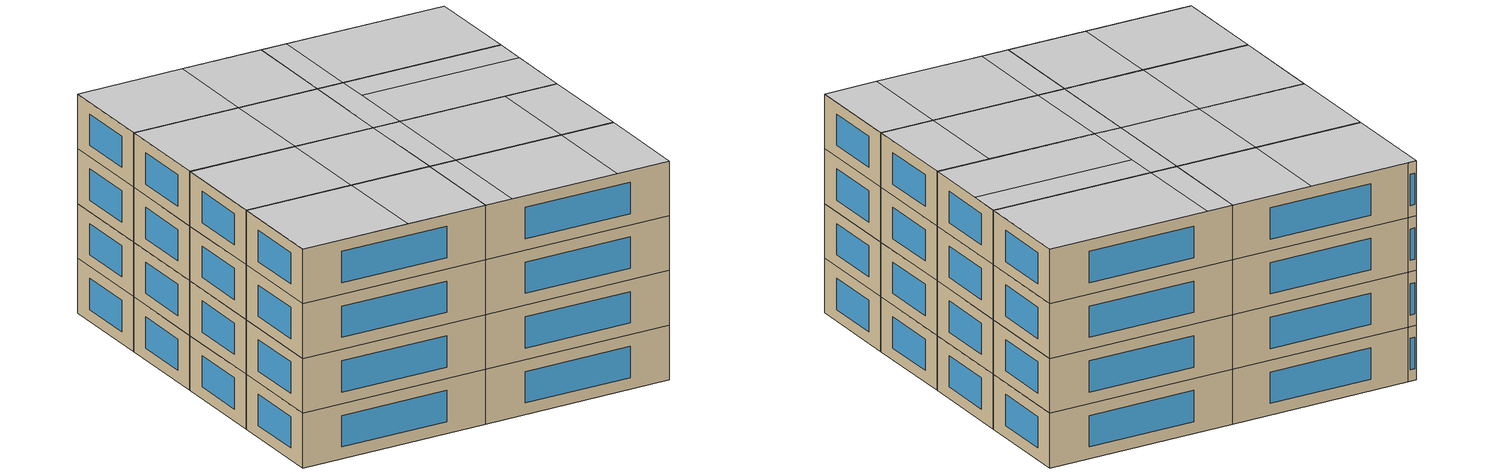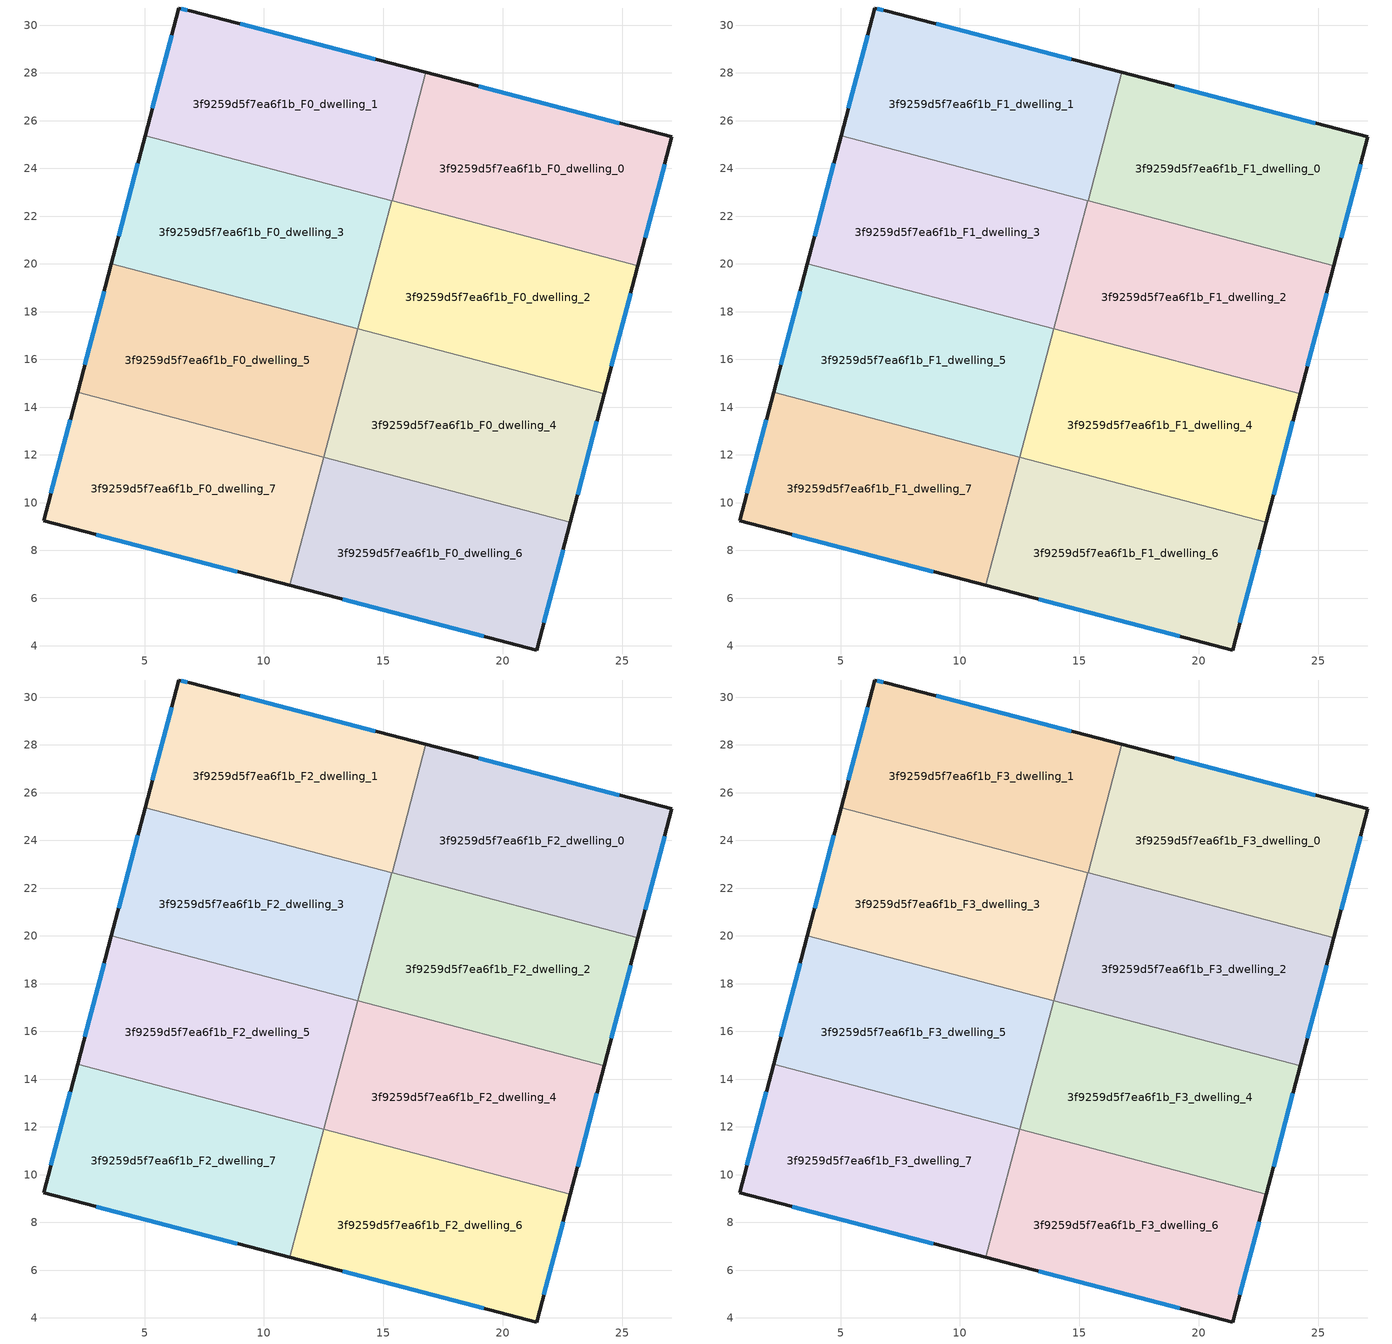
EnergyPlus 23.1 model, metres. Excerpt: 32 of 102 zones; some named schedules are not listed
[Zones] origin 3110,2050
3f9259d5f7ea6f1b_F0_dwelling_0
 floor ground (EU_floor_Construction): 27.09,25.33 25.67,19.93 15.36,22.65 16.78,28.02 z0
 wall outside (EU_wall_Construction): 25.67,19.93 27.09,25.33 16.78,28.02 z0:3
 wall to 3f9259d5f7ea6f1b_F0_dwelling_1 (EU_wall_Construction): 16.78,28.02 15.36,22.65 z0:3
 wall to 3f9259d5f7ea6f1b_F0_dwelling_2 (EU_wall_Construction): 15.36,22.65 25.67,19.93 z0:3
 window (EU_Window_Construction): 24.88,25.9 18.99,27.44 / 25.97,21.09 26.78,24.17 z0.64:2.36
3f9259d5f7ea6f1b_F0_dwelling_1
 floor ground (EU_floor_Construction): 16.78,28.02 15.36,22.65 5.02,25.37 6.43,30.72 6.89,30.61 z0
 wall outside (EU_wall_Construction): 16.78,28.02 6.89,30.61 6.43,30.72 5.02,25.37 z0:3
 wall to 3f9259d5f7ea6f1b_F0_dwelling_3 (EU_wall_Construction): 5.02,25.37 15.35,22.65 z0:3
 wall to 3f9259d5f7ea6f1b_F0_dwelling_2 (EU_wall_Construction): 15.35,22.65 15.36,22.65 z0:3
 window (EU_Window_Construction): 6.79,30.63 6.53,30.7 / 14.66,28.58 9.01,30.05 / 6.13,29.58 5.33,26.52 z0.64:2.36
3f9259d5f7ea6f1b_F0_dwelling_2
 floor ground (EU_floor_Construction): 25.67,19.93 24.25,14.56 13.93,17.28 15.34,22.65 z0
 wall outside (EU_wall_Construction): 24.25,14.56 25.67,19.93 z0:3
 wall to 3f9259d5f7ea6f1b_F0_dwelling_4 (EU_wall_Construction): 13.93,17.28 24.25,14.56 z0:3
 wall to 3f9259d5f7ea6f1b_F0_dwelling_3 (EU_wall_Construction): 15.34,22.65 13.93,17.28 z0:3
 window (EU_Window_Construction): 24.55,15.71 25.36,18.78 z0.64:2.36
3f9259d5f7ea6f1b_F0_dwelling_3
 floor ground (EU_floor_Construction): 15.34,22.65 13.93,17.28 3.61,20 5.02,25.37 z0
 wall outside (EU_wall_Construction): 5.02,25.37 3.61,20 z0:3
 wall to 3f9259d5f7ea6f1b_F0_dwelling_5 (EU_wall_Construction): 3.61,20 13.93,17.28 z0:3
 window (EU_Window_Construction): 4.72,24.22 3.91,21.15 z0.64:2.36
3f9259d5f7ea6f1b_F0_dwelling_4
 floor ground (EU_floor_Construction): 24.25,14.56 22.83,9.19 12.51,11.91 13.93,17.28 z0
 wall outside (EU_wall_Construction): 22.83,9.19 24.25,14.56 z0:3
 wall to 3f9259d5f7ea6f1b_F0_dwelling_5 (EU_wall_Construction): 13.93,17.28 12.51,11.91 z0:3
 wall to 3f9259d5f7ea6f1b_F0_dwelling_6 (EU_wall_Construction): 12.51,11.91 22.83,9.19 z0:3
 window (EU_Window_Construction): 23.14,10.34 23.95,13.41 z0.64:2.36
3f9259d5f7ea6f1b_F0_dwelling_5
 floor ground (EU_floor_Construction): 13.93,17.28 12.51,11.91 2.19,14.63 3.61,20 z0
 wall outside (EU_wall_Construction): 3.61,20 2.19,14.63 z0:3
 wall to 3f9259d5f7ea6f1b_F0_dwelling_7 (EU_wall_Construction): 2.19,14.63 12.5,11.91 z0:3
 wall to 3f9259d5f7ea6f1b_F0_dwelling_6 (EU_wall_Construction): 12.5,11.91 12.51,11.91 z0:3
 window (EU_Window_Construction): 3.3,18.85 2.49,15.78 z0.64:2.36
3f9259d5f7ea6f1b_F0_dwelling_6
 floor ground (EU_floor_Construction): 22.83,9.19 21.42,3.83 11.08,6.54 12.5,11.91 z0
 wall outside (EU_wall_Construction): 11.08,6.54 21.42,3.83 22.83,9.19 z0:3
 wall to 3f9259d5f7ea6f1b_F0_dwelling_7 (EU_wall_Construction): 12.5,11.91 11.08,6.54 z0:3
 window (EU_Window_Construction): 13.3,5.96 19.21,4.41 / 21.73,4.98 22.53,8.04 z0.64:2.36
3f9259d5f7ea6f1b_F0_dwelling_7
 floor ground (EU_floor_Construction): 12.5,11.91 11.08,6.54 0.77,9.24 2.19,14.63 z0
 wall outside (EU_wall_Construction): 2.19,14.63 0.77,9.24 11.08,6.54 z0:3
 window (EU_Window_Construction): 2.98,8.66 8.87,7.12 / 1.89,13.47 1.07,10.39 z0.64:2.36
3f9259d5f7ea6f1b_F1_dwelling_0
 floor to 3f9259d5f7ea6f1b_F0_dwelling_0 (EU_floor_Construction): 27.09,25.33 25.67,19.93 15.36,22.65 16.78,28.02 z3
 wall outside (EU_wall_Construction): 25.67,19.93 27.09,25.33 16.78,28.02 z3:6
 wall to 3f9259d5f7ea6f1b_F1_dwelling_1 (EU_wall_Construction): 16.78,28.02 15.36,22.65 z3:6
 wall to 3f9259d5f7ea6f1b_F1_dwelling_2 (EU_wall_Construction): 15.36,22.65 25.67,19.93 z3:6
 window (EU_Window_Construction): 24.88,25.9 18.99,27.44 / 25.97,21.09 26.78,24.17 z3.64:5.36
3f9259d5f7ea6f1b_F1_dwelling_1
 floor to 3f9259d5f7ea6f1b_F0_dwelling_1 (EU_floor_Construction): 16.78,28.02 15.36,22.65 5.02,25.37 6.43,30.72 6.89,30.61 z3
 wall outside (EU_wall_Construction): 16.78,28.02 6.89,30.61 6.43,30.72 5.02,25.37 z3:6
 wall to 3f9259d5f7ea6f1b_F1_dwelling_3 (EU_wall_Construction): 5.02,25.37 15.35,22.65 z3:6
 wall to 3f9259d5f7ea6f1b_F1_dwelling_2 (EU_wall_Construction): 15.35,22.65 15.36,22.65 z3:6
 window (EU_Window_Construction): 6.79,30.63 6.53,30.7 / 14.66,28.58 9.01,30.05 / 6.13,29.58 5.33,26.52 z3.64:5.36
3f9259d5f7ea6f1b_F1_dwelling_2
 floor to 3f9259d5f7ea6f1b_F0_dwelling_2 (EU_floor_Construction): 25.67,19.93 24.25,14.56 13.93,17.28 15.34,22.65 z3
 wall outside (EU_wall_Construction): 24.25,14.56 25.67,19.93 z3:6
 wall to 3f9259d5f7ea6f1b_F1_dwelling_4 (EU_wall_Construction): 13.93,17.28 24.25,14.56 z3:6
 wall to 3f9259d5f7ea6f1b_F1_dwelling_3 (EU_wall_Construction): 15.34,22.65 13.93,17.28 z3:6
 window (EU_Window_Construction): 24.55,15.71 25.36,18.78 z3.64:5.36
3f9259d5f7ea6f1b_F1_dwelling_3
 floor to 3f9259d5f7ea6f1b_F0_dwelling_3 (EU_floor_Construction): 15.34,22.65 13.93,17.28 3.61,20 5.02,25.37 z3
 wall outside (EU_wall_Construction): 5.02,25.37 3.61,20 z3:6
 wall to 3f9259d5f7ea6f1b_F1_dwelling_5 (EU_wall_Construction): 3.61,20 13.93,17.28 z3:6
 window (EU_Window_Construction): 4.72,24.22 3.91,21.15 z3.64:5.36
3f9259d5f7ea6f1b_F1_dwelling_4
 floor to 3f9259d5f7ea6f1b_F0_dwelling_4 (EU_floor_Construction): 24.25,14.56 22.83,9.19 12.51,11.91 13.93,17.28 z3
 wall outside (EU_wall_Construction): 22.83,9.19 24.25,14.56 z3:6
 wall to 3f9259d5f7ea6f1b_F1_dwelling_5 (EU_wall_Construction): 13.93,17.28 12.51,11.91 z3:6
 wall to 3f9259d5f7ea6f1b_F1_dwelling_6 (EU_wall_Construction): 12.51,11.91 22.83,9.19 z3:6
 window (EU_Window_Construction): 23.14,10.34 23.95,13.41 z3.64:5.36
3f9259d5f7ea6f1b_F1_dwelling_5
 floor to 3f9259d5f7ea6f1b_F0_dwelling_5 (EU_floor_Construction): 13.93,17.28 12.51,11.91 2.19,14.63 3.61,20 z3
 wall outside (EU_wall_Construction): 3.61,20 2.19,14.63 z3:6
 wall to 3f9259d5f7ea6f1b_F1_dwelling_7 (EU_wall_Construction): 2.19,14.63 12.5,11.91 z3:6
 wall to 3f9259d5f7ea6f1b_F1_dwelling_6 (EU_wall_Construction): 12.5,11.91 12.51,11.91 z3:6
 window (EU_Window_Construction): 3.3,18.85 2.49,15.78 z3.64:5.36
3f9259d5f7ea6f1b_F1_dwelling_6
 floor to 3f9259d5f7ea6f1b_F0_dwelling_6 (EU_floor_Construction): 22.83,9.19 21.42,3.83 11.08,6.54 12.5,11.91 z3
 wall outside (EU_wall_Construction): 11.08,6.54 21.42,3.83 22.83,9.19 z3:6
 wall to 3f9259d5f7ea6f1b_F1_dwelling_7 (EU_wall_Construction): 12.5,11.91 11.08,6.54 z3:6
 window (EU_Window_Construction): 13.3,5.96 19.21,4.41 / 21.73,4.98 22.53,8.04 z3.64:5.36
3f9259d5f7ea6f1b_F1_dwelling_7
 floor to 3f9259d5f7ea6f1b_F0_dwelling_7 (EU_floor_Construction): 12.5,11.91 11.08,6.54 0.77,9.24 2.19,14.63 z3
 wall outside (EU_wall_Construction): 2.19,14.63 0.77,9.24 11.08,6.54 z3:6
 window (EU_Window_Construction): 2.98,8.66 8.87,7.12 / 1.89,13.47 1.07,10.39 z3.64:5.36
3f9259d5f7ea6f1b_F2_dwelling_0
 floor to 3f9259d5f7ea6f1b_F1_dwelling_0 (EU_floor_Construction): 27.09,25.33 25.67,19.93 15.36,22.65 16.78,28.02 z6
 wall outside (EU_wall_Construction): 25.67,19.93 27.09,25.33 16.78,28.02 z6:9
 wall to 3f9259d5f7ea6f1b_F2_dwelling_1 (EU_wall_Construction): 16.78,28.02 15.36,22.65 z6:9
 wall to 3f9259d5f7ea6f1b_F2_dwelling_2 (EU_wall_Construction): 15.36,22.65 25.67,19.93 z6:9
 window (EU_Window_Construction): 24.88,25.9 18.99,27.44 / 25.97,21.09 26.78,24.17 z6.64:8.36
3f9259d5f7ea6f1b_F2_dwelling_1
 floor to 3f9259d5f7ea6f1b_F1_dwelling_1 (EU_floor_Construction): 16.78,28.02 15.36,22.65 5.02,25.37 6.43,30.72 6.89,30.61 z6
 wall outside (EU_wall_Construction): 16.78,28.02 6.89,30.61 6.43,30.72 5.02,25.37 z6:9
 wall to 3f9259d5f7ea6f1b_F2_dwelling_3 (EU_wall_Construction): 5.02,25.37 15.35,22.65 z6:9
 wall to 3f9259d5f7ea6f1b_F2_dwelling_2 (EU_wall_Construction): 15.35,22.65 15.36,22.65 z6:9
 window (EU_Window_Construction): 6.79,30.63 6.53,30.7 / 14.66,28.58 9.01,30.05 / 6.13,29.58 5.33,26.52 z6.64:8.36
3f9259d5f7ea6f1b_F2_dwelling_2
 floor to 3f9259d5f7ea6f1b_F1_dwelling_2 (EU_floor_Construction): 25.67,19.93 24.25,14.56 13.93,17.28 15.34,22.65 z6
 wall outside (EU_wall_Construction): 24.25,14.56 25.67,19.93 z6:9
 wall to 3f9259d5f7ea6f1b_F2_dwelling_4 (EU_wall_Construction): 13.93,17.28 24.25,14.56 z6:9
 wall to 3f9259d5f7ea6f1b_F2_dwelling_3 (EU_wall_Construction): 15.34,22.65 13.93,17.28 z6:9
 window (EU_Window_Construction): 24.55,15.71 25.36,18.78 z6.64:8.36
3f9259d5f7ea6f1b_F2_dwelling_3
 floor to 3f9259d5f7ea6f1b_F1_dwelling_3 (EU_floor_Construction): 15.34,22.65 13.93,17.28 3.61,20 5.02,25.37 z6
 wall outside (EU_wall_Construction): 5.02,25.37 3.61,20 z6:9
 wall to 3f9259d5f7ea6f1b_F2_dwelling_5 (EU_wall_Construction): 3.61,20 13.93,17.28 z6:9
 window (EU_Window_Construction): 4.72,24.22 3.91,21.15 z6.64:8.36
3f9259d5f7ea6f1b_F2_dwelling_4
 floor to 3f9259d5f7ea6f1b_F1_dwelling_4 (EU_floor_Construction): 24.25,14.56 22.83,9.19 12.51,11.91 13.93,17.28 z6
 wall outside (EU_wall_Construction): 22.83,9.19 24.25,14.56 z6:9
 wall to 3f9259d5f7ea6f1b_F2_dwelling_5 (EU_wall_Construction): 13.93,17.28 12.51,11.91 z6:9
 wall to 3f9259d5f7ea6f1b_F2_dwelling_6 (EU_wall_Construction): 12.51,11.91 22.83,9.19 z6:9
 window (EU_Window_Construction): 23.14,10.34 23.95,13.41 z6.64:8.36
3f9259d5f7ea6f1b_F2_dwelling_5
 floor to 3f9259d5f7ea6f1b_F1_dwelling_5 (EU_floor_Construction): 13.93,17.28 12.51,11.91 2.19,14.63 3.61,20 z6
 wall outside (EU_wall_Construction): 3.61,20 2.19,14.63 z6:9
 wall to 3f9259d5f7ea6f1b_F2_dwelling_7 (EU_wall_Construction): 2.19,14.63 12.5,11.91 z6:9
 wall to 3f9259d5f7ea6f1b_F2_dwelling_6 (EU_wall_Construction): 12.5,11.91 12.51,11.91 z6:9
 window (EU_Window_Construction): 3.3,18.85 2.49,15.78 z6.64:8.36
3f9259d5f7ea6f1b_F2_dwelling_6
 floor to 3f9259d5f7ea6f1b_F1_dwelling_6 (EU_floor_Construction): 22.83,9.19 21.42,3.83 11.08,6.54 12.5,11.91 z6
 wall outside (EU_wall_Construction): 11.08,6.54 21.42,3.83 22.83,9.19 z6:9
 wall to 3f9259d5f7ea6f1b_F2_dwelling_7 (EU_wall_Construction): 12.5,11.91 11.08,6.54 z6:9
 window (EU_Window_Construction): 13.3,5.96 19.21,4.41 / 21.73,4.98 22.53,8.04 z6.64:8.36
3f9259d5f7ea6f1b_F2_dwelling_7
 floor to 3f9259d5f7ea6f1b_F1_dwelling_7 (EU_floor_Construction): 12.5,11.91 11.08,6.54 0.77,9.24 2.19,14.63 z6
 wall outside (EU_wall_Construction): 2.19,14.63 0.77,9.24 11.08,6.54 z6:9
 window (EU_Window_Construction): 2.98,8.66 8.87,7.12 / 1.89,13.47 1.07,10.39 z6.64:8.36
3f9259d5f7ea6f1b_F3_dwelling_0
 floor to 3f9259d5f7ea6f1b_F2_dwelling_0 (EU_floor_Construction): 27.09,25.33 25.67,19.93 15.36,22.65 16.78,28.02 z9
 wall outside (EU_wall_Construction): 25.67,19.93 27.09,25.33 16.78,28.02 z9:12
 wall to 3f9259d5f7ea6f1b_F3_dwelling_1 (EU_wall_Construction): 16.78,28.02 15.36,22.65 z9:12
 wall to 3f9259d5f7ea6f1b_F3_dwelling_2 (EU_wall_Construction): 15.36,22.65 25.67,19.93 z9:12
 window (EU_Window_Construction): 24.88,25.9 18.99,27.44 / 25.97,21.09 26.78,24.17 z9.64:11.36
 ceiling to 3f9259d5f7ea6f1b_F4_dwelling_4 (EU_floor_Construction): 25.67,19.93 27.09,25.33 18.24,27.64 16.82,22.26 z12
 ceiling to 3f9259d5f7ea6f1b_F4_dwelling_2 (EU_floor_Construction): 16.82,22.26 18.24,27.64 16.78,28.02 15.36,22.65 z12
3f9259d5f7ea6f1b_F3_dwelling_1
 floor to 3f9259d5f7ea6f1b_F2_dwelling_1 (EU_floor_Construction): 16.78,28.02 15.36,22.65 5.02,25.37 6.43,30.72 6.89,30.61 z9
 wall outside (EU_wall_Construction): 16.78,28.02 6.89,30.61 6.43,30.72 5.02,25.37 z9:12
 wall to 3f9259d5f7ea6f1b_F3_dwelling_3 (EU_wall_Construction): 5.02,25.37 15.35,22.65 z9:12
 wall to 3f9259d5f7ea6f1b_F3_dwelling_2 (EU_wall_Construction): 15.35,22.65 15.36,22.65 z9:12
 window (EU_Window_Construction): 6.79,30.63 6.53,30.7 / 14.66,28.58 9.01,30.05 / 6.13,29.58 5.33,26.52 z9.64:11.36
 ceiling to 3f9259d5f7ea6f1b_F4_dwelling_0 (EU_floor_Construction): 10.92,23.82 12.34,29.18 6.89,30.61 6.43,30.72 5.02,25.37 z12
 ceiling adiabatic (EU_roof_Construction): 15.36,22.65 16.78,28.02 12.34,29.18 10.92,23.82 z12
3f9259d5f7ea6f1b_F3_dwelling_2
 floor to 3f9259d5f7ea6f1b_F2_dwelling_2 (EU_floor_Construction): 25.67,19.93 24.25,14.56 13.93,17.28 15.34,22.65 z9
 wall outside (EU_wall_Construction): 24.25,14.56 25.67,19.93 z9:12
 wall to 3f9259d5f7ea6f1b_F3_dwelling_4 (EU_wall_Construction): 13.93,17.28 24.25,14.56 z9:12
 wall to 3f9259d5f7ea6f1b_F3_dwelling_3 (EU_wall_Construction): 15.34,22.65 13.93,17.28 z9:12
 window (EU_Window_Construction): 24.55,15.71 25.36,18.78 z9.64:11.36
 ceiling to 3f9259d5f7ea6f1b_F4_dwelling_6 (EU_floor_Construction): 24.25,14.56 25.2,18.15 16.35,20.48 15.41,16.9 21.3,15.34 z12
 ceiling to 3f9259d5f7ea6f1b_F4_dwelling_4 (EU_floor_Construction): 25.2,18.15 25.67,19.93 16.82,22.26 16.35,20.48 z12
 ceiling to 3f9259d5f7ea6f1b_F4_dwelling_5 (EU_floor_Construction): 21.3,15.34 18.39,16.11 15.4,16.89 z12
 ceiling to 3f9259d5f7ea6f1b_F4_dwelling_2 (EU_floor_Construction): 15.4,16.89 16.82,22.26 15.34,22.65 13.93,17.28 z12
3f9259d5f7ea6f1b_F3_dwelling_3
 floor to 3f9259d5f7ea6f1b_F2_dwelling_3 (EU_floor_Construction): 15.34,22.65 13.93,17.28 3.61,20 5.02,25.37 z9
 wall outside (EU_wall_Construction): 5.02,25.37 3.61,20 z9:12
 wall to 3f9259d5f7ea6f1b_F3_dwelling_5 (EU_wall_Construction): 3.61,20 13.93,17.28 z9:12
 window (EU_Window_Construction): 4.72,24.22 3.91,21.15 z9.64:11.36
 ceiling to 3f9259d5f7ea6f1b_F4_dwelling_0 (EU_floor_Construction): 9.51,18.45 10.92,23.82 5.02,25.37 3.61,20 z12
 ceiling to 3f9259d5f7ea6f1b_F4_dwelling_2 (EU_floor_Construction): 13.93,17.28 15.34,22.65 10.92,23.82 9.51,18.45 z12
3f9259d5f7ea6f1b_F3_dwelling_4
 floor to 3f9259d5f7ea6f1b_F2_dwelling_4 (EU_floor_Construction): 24.25,14.56 22.83,9.19 12.51,11.91 13.93,17.28 z9
 wall outside (EU_wall_Construction): 22.83,9.19 24.25,14.56 z9:12
 wall to 3f9259d5f7ea6f1b_F3_dwelling_5 (EU_wall_Construction): 13.93,17.28 12.51,11.91 z9:12
 wall to 3f9259d5f7ea6f1b_F3_dwelling_6 (EU_wall_Construction): 12.51,11.91 22.83,9.19 z9:12
 window (EU_Window_Construction): 23.14,10.34 23.95,13.41 z9.64:11.36
 ceiling to 3f9259d5f7ea6f1b_F4_dwelling_5 (EU_floor_Construction): 19.89,9.96 21.3,15.34 15.4,16.89 13.99,11.52 z12
 ceiling adiabatic (EU_roof_Construction): 22.83,9.19 24.25,14.56 21.3,15.34 19.89,9.96 z12
 ceiling to 3f9259d5f7ea6f1b_F4_dwelling_3 (EU_floor_Construction): 13.99,11.52 15.4,16.89 13.93,17.28 12.51,11.91 z12
3f9259d5f7ea6f1b_F3_dwelling_5
 floor to 3f9259d5f7ea6f1b_F2_dwelling_5 (EU_floor_Construction): 13.93,17.28 12.51,11.91 2.19,14.63 3.61,20 z9
 wall outside (EU_wall_Construction): 3.61,20 2.19,14.63 z9:12
 wall to 3f9259d5f7ea6f1b_F3_dwelling_7 (EU_wall_Construction): 2.19,14.63 12.5,11.91 z9:12
 wall to 3f9259d5f7ea6f1b_F3_dwelling_6 (EU_wall_Construction): 12.5,11.91 12.51,11.91 z9:12
 window (EU_Window_Construction): 3.3,18.85 2.49,15.78 z9.64:11.36
 ceiling to 3f9259d5f7ea6f1b_F4_dwelling_3 (EU_floor_Construction): 12.51,11.91 13.93,17.28 9.51,18.44 8.09,13.07 z12
 ceiling to 3f9259d5f7ea6f1b_F4_dwelling_0 (EU_floor_Construction): 9.5,18.43 9.51,18.45 3.61,20 3.6,19.99 z12
 ceiling to 3f9259d5f7ea6f1b_F4_dwelling_1 (EU_floor_Construction): 8.09,13.07 9.5,18.43 3.6,19.99 2.19,14.63 z12
3f9259d5f7ea6f1b_F3_dwelling_6
 floor to 3f9259d5f7ea6f1b_F2_dwelling_6 (EU_floor_Construction): 22.83,9.19 21.42,3.83 11.08,6.54 12.5,11.91 z9
 wall outside (EU_wall_Construction): 11.08,6.54 21.42,3.83 22.83,9.19 z9:12
 wall to 3f9259d5f7ea6f1b_F3_dwelling_7 (EU_wall_Construction): 12.5,11.91 11.08,6.54 z9:12
 window (EU_Window_Construction): 13.3,5.96 19.21,4.41 / 21.73,4.98 22.53,8.04 z9.64:11.36
 ceiling to 3f9259d5f7ea6f1b_F4_dwelling_5 (EU_floor_Construction): 18.47,4.6 19.89,9.96 13.99,11.52 12.57,6.15 z12
 ceiling to 3f9259d5f7ea6f1b_F4_dwelling_3 (EU_floor_Construction): 12.57,6.15 13.99,11.52 12.5,11.91 11.08,6.54 z12
 ceiling to 3f9259d5f7ea6f1b_F4_dwelling_6 (EU_floor_Construction): 21.42,3.83 22.83,9.19 19.89,9.96 18.47,4.6 z12
3f9259d5f7ea6f1b_F3_dwelling_7
 floor to 3f9259d5f7ea6f1b_F2_dwelling_7 (EU_floor_Construction): 12.5,11.91 11.08,6.54 0.77,9.24 2.19,14.63 z9
 wall outside (EU_wall_Construction): 2.19,14.63 0.77,9.24 11.08,6.54 z9:12
 window (EU_Window_Construction): 2.98,8.66 8.87,7.12 / 1.89,13.47 1.07,10.39 z9.64:11.36
 ceiling to 3f9259d5f7ea6f1b_F4_dwelling_1 (EU_floor_Construction): 6.67,7.69 8.09,13.07 2.19,14.63 0.77,9.24 z12
 ceiling to 3f9259d5f7ea6f1b_F4_dwelling_3 (EU_floor_Construction): 11.08,6.54 12.5,11.91 8.09,13.07 6.67,7.69 z12
[Building]
EU S2 Campaign: North Axis=0; Terrain=City; Solar Distribution=FullExterior
[Site:Location]
Yerevan-Zvartnots.Intl.AP: Latitude=40.15; Longitude=44.383; Time Zone=4; Elevation=854
[SizingPeriod:WeatherFileDays]
AnnualSizingPeriod: Begin Month=1; Begin Day of Month=1; End Month=12; End Day of Month=31; Day of Week for Start Day=Monday; Use Weather File Daylight Saving Period=No; Use Weather File Rain and Snow Indicators=No
[MATERIAL]
EU_InternalMass_Material: Roughness=MediumRough; Thickness=0.1; Conductivity=1; Density=1800; Specific Heat=900; Thermal Absorptance=0.9; Solar Absorptance=0.7; Visible Absorptance=0.7
[MATERIAL:NOMASS] Roughness=MediumRough; Thermal Absorptance=0.9; Solar Absorptance=0.7; Visible Absorptance=0.7
Name | Thermal Resistance
EU_wall_NoMass | 1.05043
EU_roof_NoMass | 1.45357
EU_floor_NoMass | 0.478065
[WINDOWMATERIAL:SIMPLEGLAZINGSYSTEM]
EU_Window_SimpleGlazing: UFactor=2.5566; Solar Heat Gain Coefficient=0.75; Visible Transmittance=0.75
[CONSTRUCTION]
EU_wall_Construction: EU_wall_NoMass
EU_roof_Construction: EU_roof_NoMass
EU_floor_Construction: EU_floor_NoMass
EU_Window_Construction: EU_Window_SimpleGlazing
EU_InternalMass_Construction: EU_InternalMass_Material
[ZONE] Type=1; Multiplier=1; Ceiling Height=autocalculate; Floor Area=autocalculate; Part of Total Floor Area=Yes
Name | Volume
3f9259d5f7ea6f1b_F0_dwelling_0; 3f9259d5f7ea6f1b_F1_dwelling_0; 3f9259d5f7ea6f1b_F2_dwelling_0; 3f9259d5f7ea6f1b_F3_dwelling_0 | 177.918
3f9259d5f7ea6f1b_F0_dwelling_1; 3f9259d5f7ea6f1b_F1_dwelling_1; 3f9259d5f7ea6f1b_F2_dwelling_1; 3f9259d5f7ea6f1b_F3_dwelling_1 | 177.947
3f9259d5f7ea6f1b_F0_dwelling_2; 3f9259d5f7ea6f1b_F1_dwelling_2; 3f9259d5f7ea6f1b_F2_dwelling_2; 3f9259d5f7ea6f1b_F3_dwelling_2 | 177.914
3f9259d5f7ea6f1b_F0_dwelling_3; 3f9259d5f7ea6f1b_F1_dwelling_3; 3f9259d5f7ea6f1b_F2_dwelling_3; 3f9259d5f7ea6f1b_F3_dwelling_3 | 177.919
3f9259d5f7ea6f1b_F0_dwelling_4; 3f9259d5f7ea6f1b_F1_dwelling_4; 3f9259d5f7ea6f1b_F2_dwelling_4; 3f9259d5f7ea6f1b_F3_dwelling_4 | 177.932
3f9259d5f7ea6f1b_F0_dwelling_5; 3f9259d5f7ea6f1b_F1_dwelling_5; 3f9259d5f7ea6f1b_F2_dwelling_5; 3f9259d5f7ea6f1b_F3_dwelling_5; 3f9259d5f7ea6f1b_F0_dwelling_7; 3f9259d5f7ea6f1b_F1_dwelling_7; 3f9259d5f7ea6f1b_F2_dwelling_7; 3f9259d5f7ea6f1b_F3_dwelling_7 | 177.931
3f9259d5f7ea6f1b_F0_dwelling_6; 3f9259d5f7ea6f1b_F1_dwelling_6; 3f9259d5f7ea6f1b_F2_dwelling_6; 3f9259d5f7ea6f1b_F3_dwelling_6 | 177.93
[INTERNALMASS] Construction=EU_InternalMass_Construction
Name | Zone or ZoneList | Surface Area
3f9259d5f7ea6f1b_F0_dwelling_0_EU_InternalMass | 3f9259d5f7ea6f1b_F0_dwelling_0 | 59.3065
3f9259d5f7ea6f1b_F0_dwelling_1_EU_InternalMass | 3f9259d5f7ea6f1b_F0_dwelling_1 | 59.3162
3f9259d5f7ea6f1b_F0_dwelling_2_EU_InternalMass | 3f9259d5f7ea6f1b_F0_dwelling_2 | 59.3052
3f9259d5f7ea6f1b_F0_dwelling_3_EU_InternalMass | 3f9259d5f7ea6f1b_F0_dwelling_3 | 59.3059
3f9259d5f7ea6f1b_F0_dwelling_4_EU_InternalMass | 3f9259d5f7ea6f1b_F0_dwelling_4 | 59.3114
3f9259d5f7ea6f1b_F0_dwelling_5_EU_InternalMass | 3f9259d5f7ea6f1b_F0_dwelling_5 | 59.3113
3f9259d5f7ea6f1b_F0_dwelling_6_EU_InternalMass | 3f9259d5f7ea6f1b_F0_dwelling_6 | 59.3096
3f9259d5f7ea6f1b_F0_dwelling_7_EU_InternalMass | 3f9259d5f7ea6f1b_F0_dwelling_7 | 59.3093
3f9259d5f7ea6f1b_F1_dwelling_0_EU_InternalMass | 3f9259d5f7ea6f1b_F1_dwelling_0 | 59.3065
3f9259d5f7ea6f1b_F1_dwelling_1_EU_InternalMass | 3f9259d5f7ea6f1b_F1_dwelling_1 | 59.3162
3f9259d5f7ea6f1b_F1_dwelling_2_EU_InternalMass | 3f9259d5f7ea6f1b_F1_dwelling_2 | 59.3052
3f9259d5f7ea6f1b_F1_dwelling_3_EU_InternalMass | 3f9259d5f7ea6f1b_F1_dwelling_3 | 59.3059
3f9259d5f7ea6f1b_F1_dwelling_4_EU_InternalMass | 3f9259d5f7ea6f1b_F1_dwelling_4 | 59.3114
3f9259d5f7ea6f1b_F1_dwelling_5_EU_InternalMass | 3f9259d5f7ea6f1b_F1_dwelling_5 | 59.3113
3f9259d5f7ea6f1b_F1_dwelling_6_EU_InternalMass | 3f9259d5f7ea6f1b_F1_dwelling_6 | 59.3096
3f9259d5f7ea6f1b_F1_dwelling_7_EU_InternalMass | 3f9259d5f7ea6f1b_F1_dwelling_7 | 59.3093
3f9259d5f7ea6f1b_F2_dwelling_0_EU_InternalMass | 3f9259d5f7ea6f1b_F2_dwelling_0 | 59.3065
3f9259d5f7ea6f1b_F2_dwelling_1_EU_InternalMass | 3f9259d5f7ea6f1b_F2_dwelling_1 | 59.3162
3f9259d5f7ea6f1b_F2_dwelling_2_EU_InternalMass | 3f9259d5f7ea6f1b_F2_dwelling_2 | 59.3052
3f9259d5f7ea6f1b_F2_dwelling_3_EU_InternalMass | 3f9259d5f7ea6f1b_F2_dwelling_3 | 59.3059
3f9259d5f7ea6f1b_F2_dwelling_4_EU_InternalMass | 3f9259d5f7ea6f1b_F2_dwelling_4 | 59.3114
3f9259d5f7ea6f1b_F2_dwelling_5_EU_InternalMass | 3f9259d5f7ea6f1b_F2_dwelling_5 | 59.3113
3f9259d5f7ea6f1b_F2_dwelling_6_EU_InternalMass | 3f9259d5f7ea6f1b_F2_dwelling_6 | 59.3096
3f9259d5f7ea6f1b_F2_dwelling_7_EU_InternalMass | 3f9259d5f7ea6f1b_F2_dwelling_7 | 59.3093
3f9259d5f7ea6f1b_F3_dwelling_0_EU_InternalMass | 3f9259d5f7ea6f1b_F3_dwelling_0 | 59.3065
3f9259d5f7ea6f1b_F3_dwelling_1_EU_InternalMass | 3f9259d5f7ea6f1b_F3_dwelling_1 | 59.3162
3f9259d5f7ea6f1b_F3_dwelling_2_EU_InternalMass | 3f9259d5f7ea6f1b_F3_dwelling_2 | 59.3052
3f9259d5f7ea6f1b_F3_dwelling_3_EU_InternalMass | 3f9259d5f7ea6f1b_F3_dwelling_3 | 59.3059
3f9259d5f7ea6f1b_F3_dwelling_4_EU_InternalMass | 3f9259d5f7ea6f1b_F3_dwelling_4 | 59.3114
3f9259d5f7ea6f1b_F3_dwelling_5_EU_InternalMass | 3f9259d5f7ea6f1b_F3_dwelling_5 | 59.3113
3f9259d5f7ea6f1b_F3_dwelling_6_EU_InternalMass | 3f9259d5f7ea6f1b_F3_dwelling_6 | 59.3096
3f9259d5f7ea6f1b_F3_dwelling_7_EU_InternalMass | 3f9259d5f7ea6f1b_F3_dwelling_7 | 59.3093
[OTHEREQUIPMENT] Fuel Type=Electricity; Design Level Calculation Method=Watts/Area; Power per Zone Floor Area=1; Fraction Latent=0; Fraction Radiant=0; Fraction Lost=0; Carbon Dioxide Generation Rate=0; EndUse Subcategory=EU_Step8_InternalGains
Name | Zone or ZoneList or Space or SpaceList | Schedule
EU_Step8_InternalGain_3f9259d5f7ea6f1b_F0_dwelling_0_f000 | 3f9259d5f7ea6f1b_F0_dwelling_0 | EU_Step8_GainSchedule_3f9259d5f7ea6f1b_F0_dwelling_0_f000
EU_Step8_InternalGain_3f9259d5f7ea6f1b_F0_dwelling_1_f000 | 3f9259d5f7ea6f1b_F0_dwelling_1 | EU_Step8_GainSchedule_3f9259d5f7ea6f1b_F0_dwelling_1_f000
EU_Step8_InternalGain_3f9259d5f7ea6f1b_F0_dwelling_2_f000 | 3f9259d5f7ea6f1b_F0_dwelling_2 | EU_Step8_GainSchedule_3f9259d5f7ea6f1b_F0_dwelling_2_f000
EU_Step8_InternalGain_3f9259d5f7ea6f1b_F0_dwelling_3_f000 | 3f9259d5f7ea6f1b_F0_dwelling_3 | EU_Step8_GainSchedule_3f9259d5f7ea6f1b_F0_dwelling_3_f000
EU_Step8_InternalGain_3f9259d5f7ea6f1b_F0_dwelling_4_f000 | 3f9259d5f7ea6f1b_F0_dwelling_4 | EU_Step8_GainSchedule_3f9259d5f7ea6f1b_F0_dwelling_4_f000
EU_Step8_InternalGain_3f9259d5f7ea6f1b_F0_dwelling_5_f000 | 3f9259d5f7ea6f1b_F0_dwelling_5 | EU_Step8_GainSchedule_3f9259d5f7ea6f1b_F0_dwelling_5_f000
EU_Step8_InternalGain_3f9259d5f7ea6f1b_F0_dwelling_6_f000 | 3f9259d5f7ea6f1b_F0_dwelling_6 | EU_Step8_GainSchedule_3f9259d5f7ea6f1b_F0_dwelling_6_f000
EU_Step8_InternalGain_3f9259d5f7ea6f1b_F0_dwelling_7_f000 | 3f9259d5f7ea6f1b_F0_dwelling_7 | EU_Step8_GainSchedule_3f9259d5f7ea6f1b_F0_dwelling_7_f000
EU_Step8_InternalGain_3f9259d5f7ea6f1b_F1_dwelling_0_f000 | 3f9259d5f7ea6f1b_F1_dwelling_0 | EU_Step8_GainSchedule_3f9259d5f7ea6f1b_F1_dwelling_0_f000
EU_Step8_InternalGain_3f9259d5f7ea6f1b_F1_dwelling_1_f000 | 3f9259d5f7ea6f1b_F1_dwelling_1 | EU_Step8_GainSchedule_3f9259d5f7ea6f1b_F1_dwelling_1_f000
EU_Step8_InternalGain_3f9259d5f7ea6f1b_F1_dwelling_2_f000 | 3f9259d5f7ea6f1b_F1_dwelling_2 | EU_Step8_GainSchedule_3f9259d5f7ea6f1b_F1_dwelling_2_f000
EU_Step8_InternalGain_3f9259d5f7ea6f1b_F1_dwelling_3_f000 | 3f9259d5f7ea6f1b_F1_dwelling_3 | EU_Step8_GainSchedule_3f9259d5f7ea6f1b_F1_dwelling_3_f000
EU_Step8_InternalGain_3f9259d5f7ea6f1b_F1_dwelling_4_f000 | 3f9259d5f7ea6f1b_F1_dwelling_4 | EU_Step8_GainSchedule_3f9259d5f7ea6f1b_F1_dwelling_4_f000
EU_Step8_InternalGain_3f9259d5f7ea6f1b_F1_dwelling_5_f000 | 3f9259d5f7ea6f1b_F1_dwelling_5 | EU_Step8_GainSchedule_3f9259d5f7ea6f1b_F1_dwelling_5_f000
EU_Step8_InternalGain_3f9259d5f7ea6f1b_F1_dwelling_6_f000 | 3f9259d5f7ea6f1b_F1_dwelling_6 | EU_Step8_GainSchedule_3f9259d5f7ea6f1b_F1_dwelling_6_f000
EU_Step8_InternalGain_3f9259d5f7ea6f1b_F1_dwelling_7_f000 | 3f9259d5f7ea6f1b_F1_dwelling_7 | EU_Step8_GainSchedule_3f9259d5f7ea6f1b_F1_dwelling_7_f000
EU_Step8_InternalGain_3f9259d5f7ea6f1b_F2_dwelling_0_f000 | 3f9259d5f7ea6f1b_F2_dwelling_0 | EU_Step8_GainSchedule_3f9259d5f7ea6f1b_F2_dwelling_0_f000
EU_Step8_InternalGain_3f9259d5f7ea6f1b_F2_dwelling_1_f000 | 3f9259d5f7ea6f1b_F2_dwelling_1 | EU_Step8_GainSchedule_3f9259d5f7ea6f1b_F2_dwelling_1_f000
EU_Step8_InternalGain_3f9259d5f7ea6f1b_F2_dwelling_2_f000 | 3f9259d5f7ea6f1b_F2_dwelling_2 | EU_Step8_GainSchedule_3f9259d5f7ea6f1b_F2_dwelling_2_f000
EU_Step8_InternalGain_3f9259d5f7ea6f1b_F2_dwelling_3_f000 | 3f9259d5f7ea6f1b_F2_dwelling_3 | EU_Step8_GainSchedule_3f9259d5f7ea6f1b_F2_dwelling_3_f000
EU_Step8_InternalGain_3f9259d5f7ea6f1b_F2_dwelling_4_f000 | 3f9259d5f7ea6f1b_F2_dwelling_4 | EU_Step8_GainSchedule_3f9259d5f7ea6f1b_F2_dwelling_4_f000
EU_Step8_InternalGain_3f9259d5f7ea6f1b_F2_dwelling_5_f000 | 3f9259d5f7ea6f1b_F2_dwelling_5 | EU_Step8_GainSchedule_3f9259d5f7ea6f1b_F2_dwelling_5_f000
EU_Step8_InternalGain_3f9259d5f7ea6f1b_F2_dwelling_6_f000 | 3f9259d5f7ea6f1b_F2_dwelling_6 | EU_Step8_GainSchedule_3f9259d5f7ea6f1b_F2_dwelling_6_f000
EU_Step8_InternalGain_3f9259d5f7ea6f1b_F2_dwelling_7_f000 | 3f9259d5f7ea6f1b_F2_dwelling_7 | EU_Step8_GainSchedule_3f9259d5f7ea6f1b_F2_dwelling_7_f000
EU_Step8_InternalGain_3f9259d5f7ea6f1b_F3_dwelling_0_f000 | 3f9259d5f7ea6f1b_F3_dwelling_0 | EU_Step8_GainSchedule_3f9259d5f7ea6f1b_F3_dwelling_0_f000
EU_Step8_InternalGain_3f9259d5f7ea6f1b_F3_dwelling_1_f000 | 3f9259d5f7ea6f1b_F3_dwelling_1 | EU_Step8_GainSchedule_3f9259d5f7ea6f1b_F3_dwelling_1_f000
EU_Step8_InternalGain_3f9259d5f7ea6f1b_F3_dwelling_2_f000 | 3f9259d5f7ea6f1b_F3_dwelling_2 | EU_Step8_GainSchedule_3f9259d5f7ea6f1b_F3_dwelling_2_f000
EU_Step8_InternalGain_3f9259d5f7ea6f1b_F3_dwelling_3_f000 | 3f9259d5f7ea6f1b_F3_dwelling_3 | EU_Step8_GainSchedule_3f9259d5f7ea6f1b_F3_dwelling_3_f000
EU_Step8_InternalGain_3f9259d5f7ea6f1b_F3_dwelling_4_f000 | 3f9259d5f7ea6f1b_F3_dwelling_4 | EU_Step8_GainSchedule_3f9259d5f7ea6f1b_F3_dwelling_4_f000
EU_Step8_InternalGain_3f9259d5f7ea6f1b_F3_dwelling_5_f000 | 3f9259d5f7ea6f1b_F3_dwelling_5 | EU_Step8_GainSchedule_3f9259d5f7ea6f1b_F3_dwelling_5_f000
EU_Step8_InternalGain_3f9259d5f7ea6f1b_F3_dwelling_6_f000 | 3f9259d5f7ea6f1b_F3_dwelling_6 | EU_Step8_GainSchedule_3f9259d5f7ea6f1b_F3_dwelling_6_f000
EU_Step8_InternalGain_3f9259d5f7ea6f1b_F3_dwelling_7_f000 | 3f9259d5f7ea6f1b_F3_dwelling_7 | EU_Step8_GainSchedule_3f9259d5f7ea6f1b_F3_dwelling_7_f000
[ZONEVENTILATION:DESIGNFLOWRATE] Schedule=EU_AlwaysOn; Design Flow Rate Calculation Method=AirChanges/Hour; Air Changes per Hour=0.557805; Ventilation Type=Natural; Fan Pressure Rise=0; Fan Total Efficiency=1; Constant Term Coefficient=1; Temperature Term Coefficient=0; Velocity Term Coefficient=0; Velocity Squared Term Coefficient=0; Minimum Indoor Temperature=-100; Maximum Indoor Temperature=100; Delta Temperature=-100; Minimum Outdoor Temperature=-100; Maximum Outdoor Temperature=100; Maximum Wind Speed=40
Name | Zone or ZoneList or Space or SpaceList
EU_ConstantAir_3f9259d5f7ea6f1b_F0_dwelling_0 | 3f9259d5f7ea6f1b_F0_dwelling_0
EU_ConstantAir_3f9259d5f7ea6f1b_F0_dwelling_1 | 3f9259d5f7ea6f1b_F0_dwelling_1
EU_ConstantAir_3f9259d5f7ea6f1b_F0_dwelling_2 | 3f9259d5f7ea6f1b_F0_dwelling_2
EU_ConstantAir_3f9259d5f7ea6f1b_F0_dwelling_3 | 3f9259d5f7ea6f1b_F0_dwelling_3
EU_ConstantAir_3f9259d5f7ea6f1b_F0_dwelling_4 | 3f9259d5f7ea6f1b_F0_dwelling_4
EU_ConstantAir_3f9259d5f7ea6f1b_F0_dwelling_5 | 3f9259d5f7ea6f1b_F0_dwelling_5
EU_ConstantAir_3f9259d5f7ea6f1b_F0_dwelling_6 | 3f9259d5f7ea6f1b_F0_dwelling_6
EU_ConstantAir_3f9259d5f7ea6f1b_F0_dwelling_7 | 3f9259d5f7ea6f1b_F0_dwelling_7
EU_ConstantAir_3f9259d5f7ea6f1b_F1_dwelling_0 | 3f9259d5f7ea6f1b_F1_dwelling_0
EU_ConstantAir_3f9259d5f7ea6f1b_F1_dwelling_1 | 3f9259d5f7ea6f1b_F1_dwelling_1
EU_ConstantAir_3f9259d5f7ea6f1b_F1_dwelling_2 | 3f9259d5f7ea6f1b_F1_dwelling_2
EU_ConstantAir_3f9259d5f7ea6f1b_F1_dwelling_3 | 3f9259d5f7ea6f1b_F1_dwelling_3
EU_ConstantAir_3f9259d5f7ea6f1b_F1_dwelling_4 | 3f9259d5f7ea6f1b_F1_dwelling_4
EU_ConstantAir_3f9259d5f7ea6f1b_F1_dwelling_5 | 3f9259d5f7ea6f1b_F1_dwelling_5
EU_ConstantAir_3f9259d5f7ea6f1b_F1_dwelling_6 | 3f9259d5f7ea6f1b_F1_dwelling_6
EU_ConstantAir_3f9259d5f7ea6f1b_F1_dwelling_7 | 3f9259d5f7ea6f1b_F1_dwelling_7
EU_ConstantAir_3f9259d5f7ea6f1b_F2_dwelling_0 | 3f9259d5f7ea6f1b_F2_dwelling_0
EU_ConstantAir_3f9259d5f7ea6f1b_F2_dwelling_1 | 3f9259d5f7ea6f1b_F2_dwelling_1
EU_ConstantAir_3f9259d5f7ea6f1b_F2_dwelling_2 | 3f9259d5f7ea6f1b_F2_dwelling_2
EU_ConstantAir_3f9259d5f7ea6f1b_F2_dwelling_3 | 3f9259d5f7ea6f1b_F2_dwelling_3
EU_ConstantAir_3f9259d5f7ea6f1b_F2_dwelling_4 | 3f9259d5f7ea6f1b_F2_dwelling_4
EU_ConstantAir_3f9259d5f7ea6f1b_F2_dwelling_5 | 3f9259d5f7ea6f1b_F2_dwelling_5
EU_ConstantAir_3f9259d5f7ea6f1b_F2_dwelling_6 | 3f9259d5f7ea6f1b_F2_dwelling_6
EU_ConstantAir_3f9259d5f7ea6f1b_F2_dwelling_7 | 3f9259d5f7ea6f1b_F2_dwelling_7
EU_ConstantAir_3f9259d5f7ea6f1b_F3_dwelling_0 | 3f9259d5f7ea6f1b_F3_dwelling_0
EU_ConstantAir_3f9259d5f7ea6f1b_F3_dwelling_1 | 3f9259d5f7ea6f1b_F3_dwelling_1
EU_ConstantAir_3f9259d5f7ea6f1b_F3_dwelling_2 | 3f9259d5f7ea6f1b_F3_dwelling_2
EU_ConstantAir_3f9259d5f7ea6f1b_F3_dwelling_3 | 3f9259d5f7ea6f1b_F3_dwelling_3
EU_ConstantAir_3f9259d5f7ea6f1b_F3_dwelling_4 | 3f9259d5f7ea6f1b_F3_dwelling_4
EU_ConstantAir_3f9259d5f7ea6f1b_F3_dwelling_5 | 3f9259d5f7ea6f1b_F3_dwelling_5
EU_ConstantAir_3f9259d5f7ea6f1b_F3_dwelling_6 | 3f9259d5f7ea6f1b_F3_dwelling_6
EU_ConstantAir_3f9259d5f7ea6f1b_F3_dwelling_7 | 3f9259d5f7ea6f1b_F3_dwelling_7
[HVACTEMPLATE:ZONE:IDEALLOADSAIRSYSTEM] System Availability Schedule=EU_AlwaysOn; Maximum Heating Supply Air Temperature=50; Minimum Cooling Supply Air Temperature=13; Maximum Heating Supply Air Humidity Ratio=0.0156; Minimum Cooling Supply Air Humidity Ratio=0.0077; Heating Limit=NoLimit; Cooling Limit=NoLimit; Heating Availability Schedule=EU_AlwaysOn; Cooling Availability Schedule=EU_CoolingOff; Dehumidification Control Type=ConstantSensibleHeatRatio; Cooling Sensible Heat Ratio=0.7; Dehumidification Setpoint=60; Humidification Control Type=None; Humidification Setpoint=30; Outdoor Air Method=None; Outdoor Air Flow Rate per Person=0.00944; Outdoor Air Flow Rate per Zone Floor Area=0; Outdoor Air Flow Rate per Zone=0; Demand Controlled Ventilation Type=None; Outdoor Air Economizer Type=NoEconomizer; Heat Recovery Type=None; Sensible Heat Recovery Effectiveness=0.7; Latent Heat Recovery Effectiveness=0.65
Name | Template Thermostat
3f9259d5f7ea6f1b_F0_dwelling_0 | EU_HeatOnly_3f9259d5f7ea6f1b_F0_dwelling_0
3f9259d5f7ea6f1b_F0_dwelling_1 | EU_HeatOnly_3f9259d5f7ea6f1b_F0_dwelling_1
3f9259d5f7ea6f1b_F0_dwelling_2 | EU_HeatOnly_3f9259d5f7ea6f1b_F0_dwelling_2
3f9259d5f7ea6f1b_F0_dwelling_3 | EU_HeatOnly_3f9259d5f7ea6f1b_F0_dwelling_3
3f9259d5f7ea6f1b_F0_dwelling_4 | EU_HeatOnly_3f9259d5f7ea6f1b_F0_dwelling_4
3f9259d5f7ea6f1b_F0_dwelling_5 | EU_HeatOnly_3f9259d5f7ea6f1b_F0_dwelling_5
3f9259d5f7ea6f1b_F0_dwelling_6 | EU_HeatOnly_3f9259d5f7ea6f1b_F0_dwelling_6
3f9259d5f7ea6f1b_F0_dwelling_7 | EU_HeatOnly_3f9259d5f7ea6f1b_F0_dwelling_7
3f9259d5f7ea6f1b_F1_dwelling_0 | EU_HeatOnly_3f9259d5f7ea6f1b_F1_dwelling_0
3f9259d5f7ea6f1b_F1_dwelling_1 | EU_HeatOnly_3f9259d5f7ea6f1b_F1_dwelling_1
3f9259d5f7ea6f1b_F1_dwelling_2 | EU_HeatOnly_3f9259d5f7ea6f1b_F1_dwelling_2
3f9259d5f7ea6f1b_F1_dwelling_3 | EU_HeatOnly_3f9259d5f7ea6f1b_F1_dwelling_3
3f9259d5f7ea6f1b_F1_dwelling_4 | EU_HeatOnly_3f9259d5f7ea6f1b_F1_dwelling_4
3f9259d5f7ea6f1b_F1_dwelling_5 | EU_HeatOnly_3f9259d5f7ea6f1b_F1_dwelling_5
3f9259d5f7ea6f1b_F1_dwelling_6 | EU_HeatOnly_3f9259d5f7ea6f1b_F1_dwelling_6
3f9259d5f7ea6f1b_F1_dwelling_7 | EU_HeatOnly_3f9259d5f7ea6f1b_F1_dwelling_7
3f9259d5f7ea6f1b_F2_dwelling_0 | EU_HeatOnly_3f9259d5f7ea6f1b_F2_dwelling_0
3f9259d5f7ea6f1b_F2_dwelling_1 | EU_HeatOnly_3f9259d5f7ea6f1b_F2_dwelling_1
3f9259d5f7ea6f1b_F2_dwelling_2 | EU_HeatOnly_3f9259d5f7ea6f1b_F2_dwelling_2
3f9259d5f7ea6f1b_F2_dwelling_3 | EU_HeatOnly_3f9259d5f7ea6f1b_F2_dwelling_3
3f9259d5f7ea6f1b_F2_dwelling_4 | EU_HeatOnly_3f9259d5f7ea6f1b_F2_dwelling_4
3f9259d5f7ea6f1b_F2_dwelling_5 | EU_HeatOnly_3f9259d5f7ea6f1b_F2_dwelling_5
3f9259d5f7ea6f1b_F2_dwelling_6 | EU_HeatOnly_3f9259d5f7ea6f1b_F2_dwelling_6
3f9259d5f7ea6f1b_F2_dwelling_7 | EU_HeatOnly_3f9259d5f7ea6f1b_F2_dwelling_7
3f9259d5f7ea6f1b_F3_dwelling_0 | EU_HeatOnly_3f9259d5f7ea6f1b_F3_dwelling_0
3f9259d5f7ea6f1b_F3_dwelling_1 | EU_HeatOnly_3f9259d5f7ea6f1b_F3_dwelling_1
3f9259d5f7ea6f1b_F3_dwelling_2 | EU_HeatOnly_3f9259d5f7ea6f1b_F3_dwelling_2
3f9259d5f7ea6f1b_F3_dwelling_3 | EU_HeatOnly_3f9259d5f7ea6f1b_F3_dwelling_3
3f9259d5f7ea6f1b_F3_dwelling_4 | EU_HeatOnly_3f9259d5f7ea6f1b_F3_dwelling_4
3f9259d5f7ea6f1b_F3_dwelling_5 | EU_HeatOnly_3f9259d5f7ea6f1b_F3_dwelling_5
3f9259d5f7ea6f1b_F3_dwelling_6 | EU_HeatOnly_3f9259d5f7ea6f1b_F3_dwelling_6
3f9259d5f7ea6f1b_F3_dwelling_7 | EU_HeatOnly_3f9259d5f7ea6f1b_F3_dwelling_7
[SIZING:ZONE] Zone Cooling Design Supply Air Temperature Input Method=SupplyAirTemperature; Zone Cooling Design Supply Air Temperature=13; Zone Heating Design Supply Air Temperature Input Method=SupplyAirTemperature; Zone Heating Design Supply Air Temperature=50; Zone Cooling Design Supply Air Humidity Ratio=0.008; Zone Heating Design Supply Air Humidity Ratio=0.008; Cooling Design Air Flow Method=DesignDay; Cooling Design Air Flow Rate=0; Cooling Minimum Air Flow per Zone Floor Area=0.000762; Cooling Minimum Air Flow=0; Cooling Minimum Air Flow Fraction=0.2; Heating Design Air Flow Method=DesignDay; Heating Design Air Flow Rate=0; Heating Maximum Air Flow per Zone Floor Area=0.002032; Heating Maximum Air Flow=0.141576; Heating Maximum Air Flow Fraction=0.3; Account for Dedicated Outdoor Air System=No; Dedicated Outdoor Air System Control Strategy=NeutralSupplyAir; Dedicated Outdoor Air Low Setpoint Temperature for Design=autosize; Dedicated Outdoor Air High Setpoint Temperature for Design=autosize; Zone Load Sizing Method=Sensible Load Only No Latent Load; Zone Latent Cooling Design Supply Air Humidity Ratio Input Method=HumidityRatioDifference; Zone Cooling Design Supply Air Humidity Ratio Difference=0.005; Zone Latent Heating Design Supply Air Humidity Ratio Input Method=HumidityRatioDifference; Zone Humidification Design Supply Air Humidity Ratio Difference=0.005
3f9259d5f7ea6f1b_F0_dwelling_0; 3f9259d5f7ea6f1b_F0_dwelling_1; 3f9259d5f7ea6f1b_F0_dwelling_2; 3f9259d5f7ea6f1b_F0_dwelling_3; 3f9259d5f7ea6f1b_F0_dwelling_4; 3f9259d5f7ea6f1b_F0_dwelling_5; 3f9259d5f7ea6f1b_F0_dwelling_6; 3f9259d5f7ea6f1b_F0_dwelling_7; 3f9259d5f7ea6f1b_F1_dwelling_0; 3f9259d5f7ea6f1b_F1_dwelling_1; 3f9259d5f7ea6f1b_F1_dwelling_2; 3f9259d5f7ea6f1b_F1_dwelling_3; 3f9259d5f7ea6f1b_F1_dwelling_4; 3f9259d5f7ea6f1b_F1_dwelling_5; 3f9259d5f7ea6f1b_F1_dwelling_6; 3f9259d5f7ea6f1b_F1_dwelling_7; 3f9259d5f7ea6f1b_F2_dwelling_0; 3f9259d5f7ea6f1b_F2_dwelling_1; 3f9259d5f7ea6f1b_F2_dwelling_2; 3f9259d5f7ea6f1b_F2_dwelling_3; 3f9259d5f7ea6f1b_F2_dwelling_4; 3f9259d5f7ea6f1b_F2_dwelling_5; 3f9259d5f7ea6f1b_F2_dwelling_6; 3f9259d5f7ea6f1b_F2_dwelling_7; 3f9259d5f7ea6f1b_F3_dwelling_0; 3f9259d5f7ea6f1b_F3_dwelling_1; 3f9259d5f7ea6f1b_F3_dwelling_2; 3f9259d5f7ea6f1b_F3_dwelling_3; 3f9259d5f7ea6f1b_F3_dwelling_4; 3f9259d5f7ea6f1b_F3_dwelling_5; 3f9259d5f7ea6f1b_F3_dwelling_6; 3f9259d5f7ea6f1b_F3_dwelling_7
[SCHEDULE:FILE] Column Number=1; Rows to Skip at Top=0; Number of Hours of Data=8760; Column Separator=Comma; Interpolate to Timestep=No; Minutes per Item=60; Adjust Schedule for Daylight Savings=Yes
Name | File
EU_Step8_GainSchedule_3f9259d5f7ea6f1b_F0_dwelling_0_f000 | ../../schedules/3f9259d5f7ea6f1b/3f9259d5f7ea6f1b_F0_dwelling_0_f000_gain.csv
EU_Step8_GainSchedule_3f9259d5f7ea6f1b_F0_dwelling_1_f000 | ../../schedules/3f9259d5f7ea6f1b/3f9259d5f7ea6f1b_F0_dwelling_1_f000_gain.csv
EU_Step8_GainSchedule_3f9259d5f7ea6f1b_F0_dwelling_2_f000 | ../../schedules/3f9259d5f7ea6f1b/3f9259d5f7ea6f1b_F0_dwelling_2_f000_gain.csv
EU_Step8_GainSchedule_3f9259d5f7ea6f1b_F0_dwelling_3_f000 | ../../schedules/3f9259d5f7ea6f1b/3f9259d5f7ea6f1b_F0_dwelling_3_f000_gain.csv
EU_Step8_GainSchedule_3f9259d5f7ea6f1b_F0_dwelling_4_f000 | ../../schedules/3f9259d5f7ea6f1b/3f9259d5f7ea6f1b_F0_dwelling_4_f000_gain.csv
EU_Step8_GainSchedule_3f9259d5f7ea6f1b_F0_dwelling_5_f000 | ../../schedules/3f9259d5f7ea6f1b/3f9259d5f7ea6f1b_F0_dwelling_5_f000_gain.csv
EU_Step8_GainSchedule_3f9259d5f7ea6f1b_F0_dwelling_6_f000 | ../../schedules/3f9259d5f7ea6f1b/3f9259d5f7ea6f1b_F0_dwelling_6_f000_gain.csv
EU_Step8_GainSchedule_3f9259d5f7ea6f1b_F0_dwelling_7_f000 | ../../schedules/3f9259d5f7ea6f1b/3f9259d5f7ea6f1b_F0_dwelling_7_f000_gain.csv
EU_Step8_GainSchedule_3f9259d5f7ea6f1b_F1_dwelling_0_f000 | ../../schedules/3f9259d5f7ea6f1b/3f9259d5f7ea6f1b_F1_dwelling_0_f000_gain.csv
EU_Step8_GainSchedule_3f9259d5f7ea6f1b_F1_dwelling_1_f000 | ../../schedules/3f9259d5f7ea6f1b/3f9259d5f7ea6f1b_F1_dwelling_1_f000_gain.csv
EU_Step8_GainSchedule_3f9259d5f7ea6f1b_F1_dwelling_2_f000 | ../../schedules/3f9259d5f7ea6f1b/3f9259d5f7ea6f1b_F1_dwelling_2_f000_gain.csv
EU_Step8_GainSchedule_3f9259d5f7ea6f1b_F1_dwelling_3_f000 | ../../schedules/3f9259d5f7ea6f1b/3f9259d5f7ea6f1b_F1_dwelling_3_f000_gain.csv
EU_Step8_GainSchedule_3f9259d5f7ea6f1b_F1_dwelling_4_f000 | ../../schedules/3f9259d5f7ea6f1b/3f9259d5f7ea6f1b_F1_dwelling_4_f000_gain.csv
EU_Step8_GainSchedule_3f9259d5f7ea6f1b_F1_dwelling_5_f000 | ../../schedules/3f9259d5f7ea6f1b/3f9259d5f7ea6f1b_F1_dwelling_5_f000_gain.csv
EU_Step8_GainSchedule_3f9259d5f7ea6f1b_F1_dwelling_6_f000 | ../../schedules/3f9259d5f7ea6f1b/3f9259d5f7ea6f1b_F1_dwelling_6_f000_gain.csv
EU_Step8_GainSchedule_3f9259d5f7ea6f1b_F1_dwelling_7_f000 | ../../schedules/3f9259d5f7ea6f1b/3f9259d5f7ea6f1b_F1_dwelling_7_f000_gain.csv
EU_Step8_GainSchedule_3f9259d5f7ea6f1b_F2_dwelling_0_f000 | ../../schedules/3f9259d5f7ea6f1b/3f9259d5f7ea6f1b_F2_dwelling_0_f000_gain.csv
EU_Step8_GainSchedule_3f9259d5f7ea6f1b_F2_dwelling_1_f000 | ../../schedules/3f9259d5f7ea6f1b/3f9259d5f7ea6f1b_F2_dwelling_1_f000_gain.csv
EU_Step8_GainSchedule_3f9259d5f7ea6f1b_F2_dwelling_2_f000 | ../../schedules/3f9259d5f7ea6f1b/3f9259d5f7ea6f1b_F2_dwelling_2_f000_gain.csv
EU_Step8_GainSchedule_3f9259d5f7ea6f1b_F2_dwelling_3_f000 | ../../schedules/3f9259d5f7ea6f1b/3f9259d5f7ea6f1b_F2_dwelling_3_f000_gain.csv
EU_Step8_GainSchedule_3f9259d5f7ea6f1b_F2_dwelling_4_f000 | ../../schedules/3f9259d5f7ea6f1b/3f9259d5f7ea6f1b_F2_dwelling_4_f000_gain.csv
EU_Step8_GainSchedule_3f9259d5f7ea6f1b_F2_dwelling_5_f000 | ../../schedules/3f9259d5f7ea6f1b/3f9259d5f7ea6f1b_F2_dwelling_5_f000_gain.csv
EU_Step8_GainSchedule_3f9259d5f7ea6f1b_F2_dwelling_6_f000 | ../../schedules/3f9259d5f7ea6f1b/3f9259d5f7ea6f1b_F2_dwelling_6_f000_gain.csv
